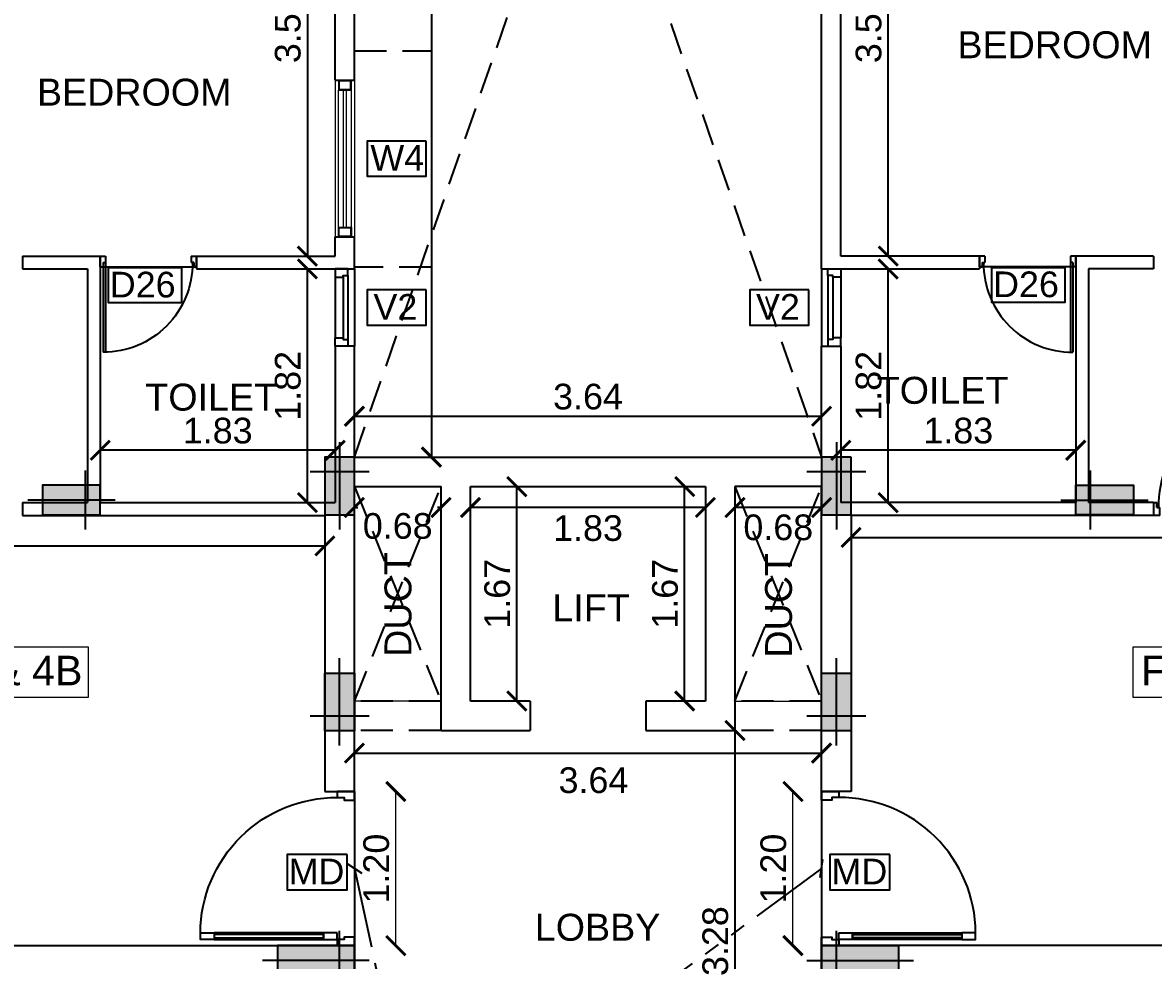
# Model space of a CAD drawing. Header units: metres. Extents: x 2130 to 3135, y 5414 to 5819.
# Drawn here: x 2844.2 to 2853.01, y 5622.13 to 5629.43 of the extents above; entities that cross this region are included whole.
import ezdxf
from ezdxf.enums import TextEntityAlignment as Align

# ---------------------------------------------------------------- set-up
doc = ezdxf.new("R2010")
doc.units = ezdxf.units.M
doc.header["$MEASUREMENT"] = 0
doc.header["$PDMODE"] = 34
doc.linetypes.add('HIDDEN', pattern=[0.375, 0.25, -0.125])
doc.linetypes.add('PHANTOM2', pattern=[1.25, 0.625, -0.125, 0.125, -0.125, 0.125, -0.125])
doc.layers.get('0').update_dxf_attribs({"lineweight": 18})
doc.layers.get('Defpoints').update_dxf_attribs({"lineweight": 18})
for name, color, linetype in [('col', 1, 'Continuous'), ('DIM', 8, 'Continuous'), ('JD', 3, 'Continuous'), ('WALL', 2, 'Continuous'), ('WIN', 5, 'Continuous')]:
    doc.layers.add(name, color=color, linetype=linetype)
for name, color, linetype, lineweight in [('DIST_EXIT', 7, 'Continuous', 0), ('flat name', 6, 'Continuous', 18), ('text', 7, 'Continuous', 25)]:
    doc.layers.add(name, color=color, linetype=linetype, lineweight=lineweight)
doc.styles.add('A1', font='arial.ttf')
doc.styles.add('R1', font='arial.ttf')
doc.styles.get("Standard").update_dxf_attribs({"font": 'arial.ttf'})
doc.dimstyles.new('app', dxfattribs={"dimtxt": 0.2, "dimasz": 0.1, "dimexe": 0.18, "dimexo": 0.0625, "dimgap": 0.09, "dimtad": 0, "dimzin": 0, "dimdsep": 46, "dimtxsty": 'Standard', "dimblk": 'OBLIQUE', "dimcen": 0.09, "dimse1": 1, "dimse2": 1, "dimclre": 8, "dimadec": 0, "dimazin": 0, "dimtfac": 1, "dimtofl": 0, "dimtmove": 0, "dimatfit": 3, "dimfxl": 0, "dimtolj": 1, "dimtzin": 0, "dimarcsym": 0})
doc.dimstyles.new('DIM-CMDA', dxfattribs={"dimtxt": 0.2, "dimasz": 0.15, "dimexe": 0.05, "dimexo": 0.0625, "dimgap": 0.05, "dimtad": 1, "dimzin": 1, "dimdsep": 46, "dimtxsty": 'R1', "dimblk": 'ARCHTICK', "dimcen": 0.09, "dimse1": 1, "dimse2": 1, "dimclrd": 8, "dimclre": 8, "dimadec": 0, "dimazin": 0, "dimtm": 1e-09, "dimtfac": 1, "dimtofl": 0, "dimtmove": 2, "dimatfit": 3, "dimfxl": 0, "dimtolj": 1, "dimtzin": 0, "dimlwd": -1, "dimlwe": -1, "dimarcsym": 0})

# ---------------------------------------------------------------- blocks, each defined once
blk = doc.blocks.new('A$C184E58E8')
for points in [[(825, 900), (825, 820), (865, 820), (865, 900)], [(825, 180), (825, 820), (865, 820), (865, 180)], [(835, 180), (835, 820), (855, 820), (855, 180)], [(825, 100), (825, 180), (865, 180), (865, 100)], [(35, 100), (35, 60), (50, 60), (50, 50), (50, 0), (0, 0), (0, 100)], [(865, 100), (900, 100), (900, 0), (850, 0), (850, 50), (850, 60), (865, 60)]]:
    blk.add_lwpolyline(points, close=True)
blk.add_arc((830, 105), 795, 90.36035, 180.36035)
blk = doc.blocks.new('MD')
at = {"layer": 'WIN'}
blk.add_line((-132.8668, 1580.5607), (-133.9268, 1580.5607), dxfattribs=at)
at = {"layer": 'WIN', "xscale": -0.0011777777776842, "yscale": 0.0011777777776842, "zscale": 0.0011777777776842}
blk.add_blockref('A$C184E58E8', (-132.8668, 1580.5607), dxfattribs=at)
blk = doc.blocks.new('A$C43150011')
at = {"layer": 'WIN'}
for p, q in [((0.6667, 0.75), (0.7486, 0.75)), ((0.6667, 0.75), (0.6667, 0.7279)), ((0.6979, 0.7279), (0.6667, 0.7279)), ((0.6979, 0.7279), (0.6979, 0.7083)), ((0.7486, 0.7083), (0.6979, 0.7083)), ((0.7486, 0.7083), (0.7486, 0.75)), ((0.6979, 0.0227), (0, 0.0227)), ((0.6979, 0.0401), (0.0011, 0.0401)), ((0.6667, 0), (0.6667, 0.0221)), ((0.6979, 0.0221), (0.6667, 0.0221)), ((0.6667, 0), (0.7486, 0)), ((0.7486, 0.0417), (0.6979, 0.0417)), ((0.6979, 0.0221), (0.6979, 0.0417)), ((0.7486, 0), (0.7486, 0.0417))]:
    blk.add_line(p, q, dxfattribs=at)
blk.add_lwpolyline([(0.6667, 0), (0.6667, 0.75)], dxfattribs=at)
blk.add_arc((0.6936, 0.0249), 0.6933, 89.64553, 180.17925, dxfattribs=at)
blk = doc.blocks.new('A$C5D530010')
at = {"layer": 'WIN', "lineweight": 9}
blk.add_lwpolyline([(0.0635, 0.0766), (0.0635, 1.1434), (0.0889, 1.1434), (0.0889, 0.0766)], close=True, dxfattribs=at)
at = {"color": 7, "lineweight": 9}
for points in [[(0.0254, 1.22), (0.127, 1.22), (0.127, 1.1434), (0.0254, 1.1434)], [(0.0254, 0), (0.0254, 0.0766), (0.127, 0.0766), (0.127, 0)]]:
    blk.add_wipeout(points, dxfattribs=at).dxf.layer = 'WIN'
at = {"layer": 'WIN', "lineweight": 9}
for p, q in [((0, 0), (0, 1.22)), ((0.15, 0), (0.15, 1.22)), ((0.0254, 1.1434), (0.0254, 0.0766)), ((0.127, 1.1434), (0.127, 0.0766))]:
    blk.add_line(p, q, dxfattribs=at)
at = {"layer": 'WIN', "color": 7, "lineweight": 9}
for points in [[(0.0254, 1.22), (0.0254, 1.1434), (0.127, 1.1434), (0.127, 1.22), (0.0254, 1.22)], [(0.127, 0), (0.0254, 0), (0.0254, 0.0766), (0.127, 0.0766), (0.127, 0)]]:
    blk.add_lwpolyline(points, dxfattribs=at)
for points in [[(0.0315, 1.2139), (0.0315, 1.1495), (0.1209, 1.1495), (0.1209, 1.2139)], [(0.1209, 0.0061), (0.0315, 0.0061), (0.0315, 0.0705), (0.1209, 0.0705)]]:
    blk.add_lwpolyline(points, close=True, dxfattribs=at)
blk = doc.blocks.new('A$C1E3E09E3')
at = {"layer": 'WIN'}
for p, q in [((0, 0.6), (0, 0)), ((0.0499, 0.5505), (0.0499, 0.0495)), ((0.0875, 0.5375), (0.0875, 0.0625)), ((0.15, 0.5375), (0.15, 0.0625))]:
    blk.add_line(p, q, dxfattribs=at)
at = {"layer": 'WIN', "color": 9}
for points in [[(0.0499, 0.5505), (0.0499, 0.6), (0.15, 0.6), (0.15, 0.5375), (0.0875, 0.5375), (0.0875, 0.5505), (0.0499, 0.5505)], [(0.0499, 0.0495), (0.0499, 0), (0.15, 0), (0.15, 0.0625), (0.0875, 0.0625), (0.0875, 0.0495), (0.0499, 0.0495)]]:
    blk.add_lwpolyline(points, dxfattribs=at)
blk = doc.blocks.new('A$C451D3D78')
at = {"layer": 'WIN'}
for p, q in [((0.8515, 0.8873), (0, 0.8873)), ((0.8133, 0.915), (0.9133, 0.915)), ((0.8133, 0.915), (0.8133, 0.8881)), ((0.8515, 0.8881), (0.8133, 0.8881)), ((0.8515, 0.8881), (0.8515, 0.8642)), ((0.9133, 0.915), (0.9133, 0.8642)), ((0.8515, 0.8661), (0.0013, 0.8661)), ((0.9133, 0.8642), (0.8515, 0.8642)), ((0.8515, 0.0269), (0.8133, 0.0269)), ((0.8133, 0), (0.8133, 0.0269)), ((0.9133, 0.0508), (0.8515, 0.0508)), ((0.8515, 0.0269), (0.8515, 0.0508)), ((0.9133, 0.0508), (0.9133, 0)), ((0.8133, 0), (0.9133, 0))]:
    blk.add_line(p, q, dxfattribs=at)
blk.add_arc((0.8462, 0.8847), 0.8458, 179.82075, 270.35447, dxfattribs=at)
blk = doc.blocks.new('230x600')
blk.add_hatch(color=0).paths.add_polyline_path([(1593.9623, -175.0392), (1594.1923, -175.0392), (1594.1923, -175.6392), (1593.9623, -175.6392)])
at = {"color": 0}
for p, q in [((1594.0773, -174.9242), (1594.0773, -175.7542)), ((1593.8473, -175.1542), (1594.3073, -175.1542))]:
    blk.add_line(p, q, dxfattribs=at)
blk.add_lwpolyline([(1593.9623, -175.0392), (1594.1923, -175.0392), (1594.1923, -175.6392), (1593.9623, -175.6392)], close=True, dxfattribs=at)
blk = doc.blocks.new('230x450')
blk.add_hatch(color=0).paths.add_polyline_path([(1594.8731, -175.0392), (1595.1031, -175.0392), (1595.1031, -175.4892), (1594.8731, -175.4892)])
at = {"color": 0}
for p, q in [((1594.9881, -174.9242), (1594.9881, -175.6042)), ((1594.7581, -175.1542), (1595.2181, -175.1542))]:
    blk.add_line(p, q, dxfattribs=at)
blk.add_lwpolyline([(1594.8731, -175.0392), (1595.1031, -175.0392), (1595.1031, -175.4892), (1594.8731, -175.4892)], close=True, dxfattribs=at)
blk = doc.blocks.new('_ArchTick')
at = {"color": 0, "linetype": 'ByBlock', "const_width": 0.15}
blk.add_lwpolyline([(-0.5, -0.5), (0.5, 0.5)], dxfattribs=at)
blk = doc.blocks.new('*D696')
at = {"layer": 'Defpoints', "color": 0}
for p in [(2849.2358, 5636.5075), (2847.3845, 5626.0475), (2849.2358, 5626.0475)]:
    blk.add_point(p, dxfattribs=at)
at = {"layer": 'DIM', "color": 8}
blk.add_line((2847.3845, 5636.5075), (2847.3845, 5626.0475), dxfattribs=at)
at = {"layer": 'DIM', "color": 8, "xscale": 0.15, "yscale": 0.15, "zscale": 0.15}
for p, rotation in [((2847.3845, 5636.5075), 90), ((2847.3845, 5626.0475), 270)]:
    blk.add_blockref('_ArchTick', p, dxfattribs=dict(at, rotation=rotation))
at = {"layer": 'DIM', "color": 0, "insert": (2847.2324, 5631.2775), "char_height": 0.2, "attachment_point": 5, "rotation": 90, "style": 'R1'}
blk.add_mtext('\\A1;10.46', dxfattribs=at)
blk = doc.blocks.new('*D239')
at = {"layer": 'Defpoints', "color": 0}
for p in [(2857.9245, 5625.4214), (2850.6545, 5623.6922), (2857.9245, 5622.9096)]:
    blk.add_point(p, dxfattribs=at)
at = {"layer": 'DIM', "color": 8}
blk.add_line((2850.6545, 5625.4214), (2857.9245, 5625.4214), dxfattribs=at)
at = {"layer": 'DIM', "color": 8, "xscale": 0.15, "yscale": 0.15, "zscale": 0.15, "rotation": 180}
blk.add_blockref('_ArchTick', (2850.6545, 5625.4214), dxfattribs=at)
at = {"layer": 'DIM', "color": 8, "xscale": 0.15, "yscale": 0.15, "zscale": 0.15}
blk.add_blockref('_ArchTick', (2857.9245, 5625.4214), dxfattribs=at)
at = {"layer": 'DIM', "color": 0, "insert": (2854.2895, 5625.2076), "char_height": 0.2, "attachment_point": 5, "style": 'R1'}
blk.add_mtext('\\A1;7.27', dxfattribs=at)
blk = doc.blocks.new('*D243')
at = {"layer": 'Defpoints', "color": 0}
for p in [(2847.6895, 5625.8175), (2849.5195, 5625.8175), (2847.6895, 5625.6549)]:
    blk.add_point(p, dxfattribs=at)
at = {"layer": 'DIM', "color": 8}
blk.add_line((2849.5195, 5625.6549), (2847.6895, 5625.6549), dxfattribs=at)
at = {"layer": 'DIM', "color": 8, "xscale": 0.15, "yscale": 0.15, "zscale": 0.15, "rotation": 180}
blk.add_blockref('_ArchTick', (2847.6895, 5625.6549), dxfattribs=at)
at = {"layer": 'DIM', "color": 8, "xscale": 0.15, "yscale": 0.15, "zscale": 0.15}
blk.add_blockref('_ArchTick', (2849.5195, 5625.6549), dxfattribs=at)
at = {"layer": 'DIM', "color": 0, "insert": (2848.6045, 5625.4932), "char_height": 0.2, "attachment_point": 5, "style": 'R1'}
blk.add_mtext('\\A1;1.83', dxfattribs=at)
blk = doc.blocks.new('*D244')
at = {"layer": 'Defpoints', "color": 0}
for p in [(2849.3576, 5625.8175), (2849.5195, 5625.8175), (2849.5195, 5624.1475)]:
    blk.add_point(p, dxfattribs=at)
at = {"layer": 'DIM', "color": 8}
blk.add_line((2849.3576, 5624.1475), (2849.3576, 5625.8175), dxfattribs=at)
at = {"layer": 'DIM', "color": 8, "xscale": 0.15, "yscale": 0.15, "zscale": 0.15}
for p, rotation in [((2849.3576, 5625.8175), 90), ((2849.3576, 5624.1475), 270)]:
    blk.add_blockref('_ArchTick', p, dxfattribs=dict(at, rotation=rotation))
at = {"layer": 'DIM', "color": 0, "insert": (2849.2055, 5624.9825), "char_height": 0.2, "attachment_point": 5, "rotation": 90, "style": 'R1'}
blk.add_mtext('\\A1;1.67', dxfattribs=at)
blk = doc.blocks.new('*D245')
at = {"layer": 'Defpoints', "color": 0}
for p in [(2846.7845, 5625.8175), (2847.4595, 5625.8175), (2846.7845, 5625.6549)]:
    blk.add_point(p, dxfattribs=at)
at = {"layer": 'DIM', "color": 8}
for p, q in [((2846.7845, 5625.6549), (2846.8121, 5625.6549)), ((2847.4595, 5625.6549), (2847.432, 5625.6549))]:
    blk.add_line(p, q, dxfattribs=at)
at = {"layer": 'DIM', "color": 8, "xscale": 0.15, "yscale": 0.15, "zscale": 0.15, "rotation": 180}
blk.add_blockref('_ArchTick', (2846.7845, 5625.6549), dxfattribs=at)
at = {"layer": 'DIM', "color": 8, "xscale": 0.15, "yscale": 0.15, "zscale": 0.15}
blk.add_blockref('_ArchTick', (2847.4595, 5625.6549), dxfattribs=at)
at = {"layer": 'DIM', "color": 0, "insert": (2847.122, 5625.5098), "char_height": 0.2, "attachment_point": 5, "style": 'R1'}
blk.add_mtext('\\A1;0.68', dxfattribs=at)
blk = doc.blocks.new('*D246')
at = {"layer": 'Defpoints', "color": 0}
for p in [(2847.6895, 5625.8175), (2848.0504, 5625.8175), (2847.6895, 5624.1475)]:
    blk.add_point(p, dxfattribs=at)
at = {"layer": 'DIM', "color": 8}
blk.add_line((2848.0504, 5624.1475), (2848.0504, 5625.8175), dxfattribs=at)
at = {"layer": 'DIM', "color": 8, "xscale": 0.15, "yscale": 0.15, "zscale": 0.15}
for p, rotation in [((2848.0504, 5625.8175), 90), ((2848.0504, 5624.1475), 270)]:
    blk.add_blockref('_ArchTick', p, dxfattribs=dict(at, rotation=rotation))
at = {"layer": 'DIM', "color": 0, "insert": (2847.8982, 5624.9825), "char_height": 0.2, "attachment_point": 5, "rotation": 90, "style": 'R1'}
blk.add_mtext('\\A1;1.67', dxfattribs=at)
blk = doc.blocks.new('*D247')
at = {"layer": 'Defpoints', "color": 0}
for p in [(2849.7495, 5625.8175), (2850.4245, 5625.8175), (2849.7495, 5625.6549)]:
    blk.add_point(p, dxfattribs=at)
at = {"layer": 'DIM', "color": 8}
blk.add_line((2850.4245, 5625.6549), (2849.7495, 5625.6549), dxfattribs=at)
at = {"layer": 'DIM', "color": 8, "xscale": 0.15, "yscale": 0.15, "zscale": 0.15, "rotation": 180}
blk.add_blockref('_ArchTick', (2849.7495, 5625.6549), dxfattribs=at)
at = {"layer": 'DIM', "color": 8, "xscale": 0.15, "yscale": 0.15, "zscale": 0.15}
blk.add_blockref('_ArchTick', (2850.4245, 5625.6549), dxfattribs=at)
at = {"layer": 'DIM', "color": 0, "insert": (2850.087, 5625.499), "char_height": 0.2, "attachment_point": 5, "style": 'R1'}
blk.add_mtext('\\A1;0.68', dxfattribs=at)
blk = doc.blocks.new('*D248')
at = {"layer": 'Defpoints', "color": 0}
for p in [(2850.4245, 5623.7423), (2846.7845, 5623.6135), (2850.4245, 5623.5734)]:
    blk.add_point(p, dxfattribs=at)
at = {"layer": 'DIM', "color": 8}
blk.add_line((2846.7845, 5623.7423), (2850.4245, 5623.7423), dxfattribs=at)
at = {"layer": 'DIM', "color": 8, "xscale": 0.15, "yscale": 0.15, "zscale": 0.15, "rotation": 180}
blk.add_blockref('_ArchTick', (2846.7845, 5623.7423), dxfattribs=at)
at = {"layer": 'DIM', "color": 8, "xscale": 0.15, "yscale": 0.15, "zscale": 0.15}
blk.add_blockref('_ArchTick', (2850.4245, 5623.7423), dxfattribs=at)
at = {"layer": 'DIM', "color": 0, "insert": (2848.6471, 5623.5294), "char_height": 0.2, "attachment_point": 5, "style": 'R1'}
blk.add_mtext('\\A1;3.64', dxfattribs=at)
blk = doc.blocks.new('*D249')
at = {"layer": 'Defpoints', "color": 0}
for p in [(2849.402, 5623.9175), (2849.402, 5620.6375), (2849.7495, 5620.6375)]:
    blk.add_point(p, dxfattribs=at)
at = {"layer": 'DIM', "color": 8}
blk.add_line((2849.7495, 5623.9175), (2849.7495, 5620.6375), dxfattribs=at)
at = {"layer": 'DIM', "color": 8, "xscale": 0.15, "yscale": 0.15, "zscale": 0.15}
for p, rotation in [((2849.7495, 5623.9175), 90), ((2849.7495, 5620.6375), 270)]:
    blk.add_blockref('_ArchTick', p, dxfattribs=dict(at, rotation=rotation))
at = {"layer": 'DIM', "color": 0, "insert": (2849.5973, 5622.2775), "char_height": 0.2, "attachment_point": 5, "rotation": 90, "style": 'R1'}
blk.add_mtext('\\A1;3.28', dxfattribs=at)
blk = doc.blocks.new('*D254')
at = {"layer": 'Defpoints', "color": 0}
for p in [(2839.2845, 5625.5191), (2846.5545, 5625.5191), (2846.5545, 5625.3553)]:
    blk.add_point(p, dxfattribs=at)
at = {"layer": 'DIM', "color": 8}
blk.add_line((2839.2845, 5625.3553), (2846.5545, 5625.3553), dxfattribs=at)
at = {"layer": 'DIM', "color": 8, "xscale": 0.15, "yscale": 0.15, "zscale": 0.15, "rotation": 180}
blk.add_blockref('_ArchTick', (2839.2845, 5625.3553), dxfattribs=at)
at = {"layer": 'DIM', "color": 8, "xscale": 0.15, "yscale": 0.15, "zscale": 0.15}
blk.add_blockref('_ArchTick', (2846.5545, 5625.3553), dxfattribs=at)
at = {"layer": 'DIM', "color": 0, "insert": (2842.9195, 5625.1715), "char_height": 0.2, "attachment_point": 5, "style": 'R1'}
blk.add_mtext('\\A1;7.27', dxfattribs=at)
blk = doc.blocks.new('*D261')
at = {"layer": 'Defpoints', "color": 0}
for p in [(2844.8045, 5626.1002), (2844.8045, 5625.6925), (2846.6345, 5625.6925)]:
    blk.add_point(p, dxfattribs=at)
at = {"layer": 'DIM', "color": 8}
blk.add_line((2846.6345, 5626.1002), (2844.8045, 5626.1002), dxfattribs=at)
at = {"layer": 'DIM', "color": 8, "xscale": 0.15, "yscale": 0.15, "zscale": 0.15, "rotation": 180}
blk.add_blockref('_ArchTick', (2844.8045, 5626.1002), dxfattribs=at)
at = {"layer": 'DIM', "color": 8, "xscale": 0.15, "yscale": 0.15, "zscale": 0.15}
blk.add_blockref('_ArchTick', (2846.6345, 5626.1002), dxfattribs=at)
at = {"layer": 'DIM', "color": 0, "insert": (2845.7195, 5626.2524), "char_height": 0.2, "attachment_point": 5, "style": 'R1'}
blk.add_mtext('\\A1;1.83', dxfattribs=at)
blk = doc.blocks.new('*D262')
at = {"layer": 'Defpoints', "color": 0}
for p in [(2846.1815, 5627.5125), (2846.4184, 5627.5125), (2846.1815, 5625.6925)]:
    blk.add_point(p, dxfattribs=at)
at = {"layer": 'DIM', "color": 8}
blk.add_line((2846.4184, 5625.6925), (2846.4184, 5627.5125), dxfattribs=at)
at = {"layer": 'DIM', "color": 8, "xscale": 0.15, "yscale": 0.15, "zscale": 0.15}
for p, rotation in [((2846.4184, 5627.5125), 90), ((2846.4184, 5625.6925), 270)]:
    blk.add_blockref('_ArchTick', p, dxfattribs=dict(at, rotation=rotation))
at = {"layer": 'DIM', "color": 0, "insert": (2846.2663, 5626.6025), "char_height": 0.2, "attachment_point": 5, "rotation": 90, "style": 'R1'}
blk.add_mtext('\\A1;1.82', dxfattribs=at)
blk = doc.blocks.new('*D263')
at = {"layer": 'Defpoints', "color": 0}
for p in [(2850.5745, 5626.1002), (2850.5745, 5625.6925), (2852.4045, 5625.6925)]:
    blk.add_point(p, dxfattribs=at)
at = {"layer": 'DIM', "color": 8}
blk.add_line((2852.4045, 5626.1002), (2850.5745, 5626.1002), dxfattribs=at)
at = {"layer": 'DIM', "color": 8, "xscale": 0.15, "yscale": 0.15, "zscale": 0.15, "rotation": 180}
blk.add_blockref('_ArchTick', (2850.5745, 5626.1002), dxfattribs=at)
at = {"layer": 'DIM', "color": 8, "xscale": 0.15, "yscale": 0.15, "zscale": 0.15}
blk.add_blockref('_ArchTick', (2852.4045, 5626.1002), dxfattribs=at)
at = {"layer": 'DIM', "color": 0, "insert": (2851.4895, 5626.2524), "char_height": 0.2, "attachment_point": 5, "style": 'R1'}
blk.add_mtext('\\A1;1.83', dxfattribs=at)
blk = doc.blocks.new('*D265')
at = {"layer": 'Defpoints', "color": 0}
for p in [(2845.7359, 5631.1625), (2845.7359, 5627.6125), (2846.4184, 5627.6125)]:
    blk.add_point(p, dxfattribs=at)
at = {"layer": 'DIM', "color": 8}
blk.add_line((2846.4184, 5631.1625), (2846.4184, 5627.6125), dxfattribs=at)
at = {"layer": 'DIM', "color": 8, "xscale": 0.15, "yscale": 0.15, "zscale": 0.15}
for p, rotation in [((2846.4184, 5631.1625), 90), ((2846.4184, 5627.6125), 270)]:
    blk.add_blockref('_ArchTick', p, dxfattribs=dict(at, rotation=rotation))
at = {"layer": 'DIM', "color": 0, "insert": (2846.2662, 5629.3875), "char_height": 0.2, "attachment_point": 5, "rotation": 90, "style": 'R1'}
blk.add_mtext('\\A1;3.55', dxfattribs=at)
blk = doc.blocks.new('*D266')
at = {"layer": 'Defpoints', "color": 0}
for p in [(2850.92, 5627.5125), (2850.9436, 5627.5125), (2850.92, 5625.6925)]:
    blk.add_point(p, dxfattribs=at)
at = {"layer": 'DIM', "color": 8}
blk.add_line((2850.9436, 5625.6925), (2850.9436, 5627.5125), dxfattribs=at)
at = {"layer": 'DIM', "color": 8, "xscale": 0.15, "yscale": 0.15, "zscale": 0.15}
for p, rotation in [((2850.9436, 5627.5125), 90), ((2850.9436, 5625.6925), 270)]:
    blk.add_blockref('_ArchTick', p, dxfattribs=dict(at, rotation=rotation))
at = {"layer": 'DIM', "color": 0, "insert": (2850.7915, 5626.6025), "char_height": 0.2, "attachment_point": 5, "rotation": 90, "style": 'R1'}
blk.add_mtext('\\A1;1.82', dxfattribs=at)
blk = doc.blocks.new('*D267')
at = {"layer": 'Defpoints', "color": 0}
for p in [(2850.9436, 5631.1625), (2851.356, 5631.1625), (2851.356, 5627.6125)]:
    blk.add_point(p, dxfattribs=at)
at = {"layer": 'DIM', "color": 8}
blk.add_line((2850.9436, 5627.6125), (2850.9436, 5631.1625), dxfattribs=at)
at = {"layer": 'DIM', "color": 8, "xscale": 0.15, "yscale": 0.15, "zscale": 0.15}
for p, rotation in [((2850.9436, 5631.1625), 90), ((2850.9436, 5627.6125), 270)]:
    blk.add_blockref('_ArchTick', p, dxfattribs=dict(at, rotation=rotation))
at = {"layer": 'DIM', "color": 0, "insert": (2850.7914, 5629.3875), "char_height": 0.2, "attachment_point": 5, "rotation": 90, "style": 'R1'}
blk.add_mtext('\\A1;3.55', dxfattribs=at)
blk = doc.blocks.new('*D273')
at = {"layer": 'Defpoints', "color": 0}
for p in [(2846.7845, 5626.5741), (2850.4245, 5626.5741), (2850.4245, 5626.3651)]:
    blk.add_point(p, dxfattribs=at)
at = {"layer": 'DIM', "color": 8}
blk.add_line((2846.7845, 5626.3651), (2850.4245, 5626.3651), dxfattribs=at)
at = {"layer": 'DIM', "color": 8, "xscale": 0.15, "yscale": 0.15, "zscale": 0.15, "rotation": 180}
blk.add_blockref('_ArchTick', (2846.7845, 5626.3651), dxfattribs=at)
at = {"layer": 'DIM', "color": 8, "xscale": 0.15, "yscale": 0.15, "zscale": 0.15}
blk.add_blockref('_ArchTick', (2850.4245, 5626.3651), dxfattribs=at)
at = {"layer": 'DIM', "color": 0, "insert": (2848.6045, 5626.5172), "char_height": 0.2, "attachment_point": 5, "style": 'R1'}
blk.add_mtext('\\A1;3.64', dxfattribs=at)
blk = doc.blocks.new('*D903')
at = {"color": 8}
blk.add_line((2847.1075, 5622.2425), (2847.1075, 5623.4425), dxfattribs=at)
at = {"layer": 'Defpoints', "color": 0}
for p in [(2846.7845, 5623.4425), (2847.1075, 5623.4425), (2846.7845, 5622.2425)]:
    blk.add_point(p, dxfattribs=at)
at = {"color": 8, "xscale": 0.15, "yscale": 0.15, "zscale": 0.15}
for p, rotation in [((2847.1075, 5623.4425), 90), ((2847.1075, 5622.2425), 270)]:
    blk.add_blockref('_ArchTick', p, dxfattribs=dict(at, rotation=rotation))
at = {"color": 0, "insert": (2846.9554, 5622.8425), "char_height": 0.2, "attachment_point": 5, "rotation": 90, "style": 'R1'}
blk.add_mtext('\\A1;1.20', dxfattribs=at)
blk = doc.blocks.new('*D904')
at = {"color": 8}
blk.add_line((2850.2012, 5622.2425), (2850.2012, 5623.4425), dxfattribs=at)
at = {"layer": 'Defpoints', "color": 0}
for p in [(2850.2012, 5623.4425), (2850.4245, 5623.4425), (2850.4245, 5622.2425)]:
    blk.add_point(p, dxfattribs=at)
at = {"color": 8, "xscale": 0.15, "yscale": 0.15, "zscale": 0.15}
for p, rotation in [((2850.2012, 5623.4425), 90), ((2850.2012, 5622.2425), 270)]:
    blk.add_blockref('_ArchTick', p, dxfattribs=dict(at, rotation=rotation))
at = {"color": 0, "insert": (2850.0491, 5622.8425), "char_height": 0.2, "attachment_point": 5, "rotation": 90, "style": 'R1'}
blk.add_mtext('\\A1;1.20', dxfattribs=at)
blk = doc.blocks.new('_Oblique')
at = {"color": 0, "linetype": 'ByBlock', "lineweight": -2}
blk.add_line((-0.5, -0.5), (0.5, 0.5), dxfattribs=at)
blk = doc.blocks.new('*D926')
at = {"layer": 'Defpoints', "color": 0}
for p in [(2850.4245, 5622.8425), (2850.4245, 5622.8425), (2847.2845, 5620.5375)]:
    blk.add_point(p, dxfattribs=at)
at = {"layer": 'DIST_EXIT', "color": 0, "linetype": 'PHANTOM2', "lineweight": -2}
for p, q in [((2850.4245, 5622.8425), (2849.1361, 5621.8967)), ((2847.2845, 5620.5375), (2848.5729, 5621.4832))]:
    blk.add_line(p, q, dxfattribs=at)
at = {"layer": 'DIST_EXIT', "color": 0, "lineweight": -2, "xscale": 0.1, "yscale": 0.1, "zscale": 0.1}
for p, rotation in [((2850.4245, 5622.8425), 36.28151494542214), ((2847.2845, 5620.5375), 216.2815149454222)]:
    blk.add_blockref('_Oblique', p, dxfattribs=dict(at, rotation=rotation))
at = {"layer": 'DIST_EXIT', "color": 0, "insert": (2848.8545, 5621.69), "char_height": 0.2, "attachment_point": 5, "rotation": 36.28151}
blk.add_mtext('\\A1;3.90', dxfattribs=at)
blk = doc.blocks.new('*D928')
at = {"layer": 'Defpoints', "color": 0}
for p in [(2846.7845, 5622.8425), (2847.2845, 5620.5375), (2847.2845, 5620.5375)]:
    blk.add_point(p, dxfattribs=at)
at = {"layer": 'DIST_EXIT', "color": 0, "linetype": 'PHANTOM2', "lineweight": -2}
for p, q in [((2846.7845, 5622.8425), (2846.96, 5622.0334)), ((2847.2845, 5620.5375), (2847.109, 5621.3466))]:
    blk.add_line(p, q, dxfattribs=at)
at = {"layer": 'DIST_EXIT', "color": 0, "lineweight": -2, "xscale": 0.1, "yscale": 0.1, "zscale": 0.1}
for p, rotation in [((2846.7845, 5622.8425), 102.2389717941003), ((2847.2845, 5620.5375), 282.2389717941003)]:
    blk.add_blockref('_Oblique', p, dxfattribs=dict(at, rotation=rotation))
at = {"layer": 'DIST_EXIT', "color": 0, "insert": (2847.0345, 5621.69), "char_height": 0.2, "attachment_point": 5, "rotation": 282.23897}
blk.add_mtext('\\A1;2.36', dxfattribs=at)

msp = doc.modelspace()

# ---------------------------------------------------------------- linework, layer by layer
at = {"color": 3}
for points in [[(2846.7839, 5625.8175), (2847.4595, 5625.8175), (2847.4595, 5624.1475), (2846.7839, 5624.1475)], [(2849.7495, 5624.1475), (2850.4245, 5624.1475), (2850.4245, 5625.8175), (2849.7495, 5625.8175)]]:
    msp.add_lwpolyline(points, close=True, dxfattribs=at)
at = {"layer": 'flat name', "color": 5}
for points in [[(2841.1742, 5624.57), (2844.709, 5624.57), (2844.709, 5624.1741), (2841.1742, 5624.1741)], [(2852.8526, 5624.57), (2856.3873, 5624.57), (2856.3873, 5624.1741), (2852.8526, 5624.1741)]]:
    msp.add_lwpolyline(points, close=True, dxfattribs=at)
at = {"layer": 'JD', "color": 8}
for points in [[(2847.344, 5628.5092), (2846.8845, 5628.5092), (2846.8845, 5628.2358), (2847.344, 5628.2358)], [(2844.8694, 5627.5229), (2845.4383, 5627.5229), (2845.4383, 5627.2495), (2844.8694, 5627.2495)], [(2851.7513, 5627.5251), (2852.3203, 5627.5251), (2852.3203, 5627.2517), (2851.7513, 5627.2517)], [(2847.344, 5627.3492), (2846.8845, 5627.3492), (2846.8845, 5627.0758), (2847.344, 5627.0758)], [(2850.3245, 5627.3492), (2849.8651, 5627.3492), (2849.8651, 5627.0758), (2850.3245, 5627.0758)], [(2846.7272, 5622.9516), (2846.2598, 5622.9516), (2846.2598, 5622.6782), (2846.7272, 5622.6782)], [(2850.9573, 5622.9516), (2850.4899, 5622.9516), (2850.4899, 5622.6782), (2850.9573, 5622.6782)]]:
    msp.add_lwpolyline(points, close=True, dxfattribs=at)
at = {"layer": 'WALL', "color": 2}
for p, q in [((2846.7845, 5628.9825), (2846.7845, 5633.6298)), ((2846.6345, 5628.9825), (2846.6345, 5631.1625)), ((2850.4245, 5627.5125), (2850.4245, 5629.7306)), ((2850.5745, 5627.6125), (2850.5745, 5629.7306)), ((2846.6345, 5627.6125), (2846.6345, 5627.7625)), ((2846.7845, 5627.5125), (2846.7845, 5627.7625)), ((2844.1995, 5627.6125), (2844.1995, 5627.5125)), ((2844.8045, 5627.6125), (2844.8045, 5625.6925)), ((2845.5545, 5627.6125), (2845.5545, 5627.5125)), ((2851.6545, 5627.6125), (2851.6545, 5627.5125)), ((2852.4045, 5627.6125), (2852.4045, 5625.6925)), ((2853.0095, 5627.6125), (2853.0095, 5627.5125)), ((2844.7045, 5627.5125), (2844.7045, 5625.6925)), ((2852.5045, 5627.5125), (2852.5045, 5625.6925)), ((2846.6345, 5626.9125), (2846.6345, 5625.6925)), ((2846.7845, 5626.0475), (2846.7845, 5626.9125)), ((2850.4245, 5626.0475), (2850.4245, 5626.9125)), ((2850.5745, 5626.9125), (2850.5745, 5625.6925)), ((2844.1995, 5625.6925), (2844.1995, 5625.5925)), ((2853.0095, 5625.6925), (2853.0095, 5625.5925)), ((2846.5545, 5625.5925), (2846.5545, 5623.4425)), ((2850.6545, 5625.5925), (2850.6545, 5623.4425))]:
    msp.add_line(p, q, dxfattribs=at)
at = {"layer": 'WALL', "linetype": 'Continuous'}
msp.add_line((2846.6345, 5627.7625), (2846.7845, 5627.7625), dxfattribs=at)
at = {"layer": 'WALL'}
for p, q in [((2844.1995, 5627.6125), (2844.8045, 5627.6125)), ((2845.5545, 5627.6125), (2846.6345, 5627.6125)), ((2851.6545, 5627.6125), (2850.5745, 5627.6125)), ((2853.0095, 5627.6125), (2852.4045, 5627.6125)), ((2844.1995, 5627.5125), (2844.7045, 5627.5125)), ((2845.5545, 5627.5125), (2846.7845, 5627.5125)), ((2850.4245, 5627.5125), (2851.6545, 5627.5125)), ((2853.0095, 5627.5125), (2852.5045, 5627.5125)), ((2846.7845, 5626.9125), (2846.6345, 5626.9125)), ((2850.4245, 5626.9125), (2850.5745, 5626.9125)), ((2846.7845, 5626.0475), (2850.4245, 5626.0475)), ((2846.7845, 5625.8175), (2847.4595, 5625.8175)), ((2847.4595, 5623.9175), (2847.4595, 5625.8175)), ((2847.6895, 5625.8175), (2849.5195, 5625.8175)), ((2847.6895, 5624.1475), (2847.6895, 5625.8175)), ((2849.5195, 5625.8175), (2849.5195, 5624.1475)), ((2844.1995, 5625.6925), (2844.7045, 5625.6925)), ((2844.8045, 5625.6925), (2846.6345, 5625.6925)), ((2852.4045, 5625.6925), (2850.5745, 5625.6925)), ((2853.0095, 5625.6925), (2852.5045, 5625.6925)), ((2844.1995, 5625.5925), (2846.5545, 5625.5925)), ((2853.0095, 5625.5925), (2850.6545, 5625.5925)), ((2849.5195, 5624.1475), (2849.0545, 5624.1475)), ((2846.5545, 5623.4425), (2846.7845, 5623.4425)), ((2850.6545, 5623.4425), (2850.4245, 5623.4425)), ((2839.2845, 5622.2425), (2846.7845, 5622.2425)), ((2857.9245, 5622.2425), (2850.4245, 5622.2425))]:
    msp.add_line(p, q, dxfattribs=at)
at = {"layer": 'WALL', "color": 8, "linetype": 'HIDDEN'}
for points in [[(2846.7845, 5636.5075), (2850.4245, 5626.0475)], [(2846.7845, 5626.0475), (2850.4245, 5636.5075)], [(2846.7845, 5624.1475), (2847.4595, 5625.8175)], [(2846.7845, 5625.8175), (2847.4595, 5624.1475)], [(2849.7495, 5624.1475), (2850.4245, 5625.8175)], [(2849.7495, 5625.8175), (2850.4245, 5624.1475)], [(2847.4595, 5624.1475), (2846.7845, 5624.1475)], [(2850.4245, 5624.1475), (2849.7495, 5624.1475)], [(2847.4595, 5623.9175), (2846.7845, 5623.9175)], [(2850.4245, 5623.9175), (2849.7495, 5623.9175)]]:
    msp.add_lwpolyline(points, dxfattribs=at)
at = {"layer": 'WALL'}
for points in [[(2846.6345, 5628.9825), (2846.7845, 5628.9825)], [(2846.6345, 5627.7625), (2846.7845, 5627.7625)], [(2846.7845, 5623.4425), (2846.7845, 5625.8154)], [(2849.7495, 5625.8175), (2849.7495, 5623.9175)], [(2850.4245, 5623.4425), (2850.4245, 5625.8175), (2849.7495, 5625.8175)], [(2848.1545, 5624.1475), (2847.6895, 5624.1475)], [(2848.1545, 5624.1475), (2848.1545, 5623.9175)], [(2849.0545, 5624.1475), (2849.0545, 5623.9175)], [(2847.4595, 5623.9175), (2848.1545, 5623.9175)], [(2849.0545, 5623.9175), (2849.7495, 5623.9175)], [(2846.7845, 5622.2425), (2846.7845, 5622.0125)], [(2850.4245, 5622.2425), (2850.4245, 5622.0125)]]:
    msp.add_lwpolyline(points, dxfattribs=at)

# ---------------------------------------------------------------- block references
at = {"layer": 'col', "color": 3, "xscale": -1}
for p in [(4441.6576, 5801.0867), (4445.5276, 5801.0867)]:
    msp.add_blockref('230x450', p, dxfattribs=at)
at = {"layer": 'col', "color": 3, "xscale": -1, "rotation": 270}
msp.add_blockref('230x450', (3019.8437, 4030.7244), dxfattribs=at)
at = {"layer": 'col', "color": 3}
for p, rotation in [((2677.3654, 4030.7244), 90), ((4441.6576, 5448.8763), 180), ((4445.5276, 5448.8763), 180)]:
    msp.add_blockref('230x450', p, dxfattribs=dict(at, rotation=rotation))
at = {"layer": 'col', "color": 4, "xscale": -1, "rotation": 270}
msp.add_blockref('230x600', (3021.8237, 4028.0501), dxfattribs=at)
at = {"layer": 'col', "color": 4, "rotation": 90}
msp.add_blockref('230x600', (2675.3854, 4028.0501), dxfattribs=at)
at = {"layer": 'WALL', "color": 6, "linetype": 'Continuous', "yscale": 1.132075471787969}
for p, xscale, zscale, rotation in [((4636.0985, 5773.8577), 1.132075471787969, 1.132075471787969, 90), ((1061.1106, 5773.8577), -1.132075471787969, 1.132075471787945, 270)]:
    msp.add_blockref('MD', p, dxfattribs=dict(at, xscale=xscale, zscale=zscale, rotation=rotation))
at = {"layer": 'WIN', "xscale": -1, "rotation": 270}
msp.add_blockref('A$C43150011', (2844.8045, 5626.8638), dxfattribs=at)
at = {"layer": 'WIN'}
for name, p, rotation in [('A$C43150011', (2852.4045, 5626.8638), 90), ('A$C451D3D78', (2853.0095, 5626.5058), 270)]:
    msp.add_blockref(name, p, dxfattribs=dict(at, rotation=rotation))
at = {"layer": 'WIN', "xscale": -1}
msp.add_blockref('A$C1E3E09E3', (2846.7845, 5626.9125), dxfattribs=at)
at = {"layer": 'WIN'}
msp.add_blockref('A$C1E3E09E3', (2850.4245, 5626.9125), dxfattribs=at)

# ---------------------------------------------------------------- texts
at = {"layer": 'flat name', "char_height": 0.23, "width": 3.47059, "attachment_point": 1, "style": 'A1'}
for s, insert in [('{\\W0.677712; }FLAT - 1B, 2B, 3B & 4B', (2841.2127, 5624.4999)), ('{\\W0.25592; }FLAT - 1C, 2C, 3C & 4C', (2852.891, 5624.4999))]:
    msp.add_mtext(s, dxfattribs=dict(at, insert=insert))
at = {"layer": 'JD', "style": 'R1'}
for s, p in [('W4', (2846.9088, 5628.2771)), ('D26', (2844.8789, 5627.2908)), ('D26', (2851.7608, 5627.293)), ('V2', (2846.933, 5627.1171)), ('V2', (2849.9135, 5627.1171)), ('MD', (2846.2719, 5622.7196)), ('MD', (2850.502, 5622.7196))]:
    msp.add_text(s, height=0.2, dxfattribs=at).set_placement(p)
at = {"layer": 'text', "style": 'A1'}
for s, p in [('BEDROOM', (2852.2408, 5629.2589)), ('BEDROOM', (2845.0688, 5628.8897)), ('TOILET', (2845.6689, 5626.5145)), ('TOILET', (2851.3673, 5626.5674)), ('LIFT', (2848.6284, 5624.8733)), ('LOBBY', (2848.6792, 5622.3855))]:
    msp.add_text(s, height=0.21, dxfattribs=at).set_placement(p, align=Align.MIDDLE_CENTER)
for p in [(2847.1239, 5624.8987), (2850.0889, 5624.8929)]:
    msp.add_text('DUCT', height=0.21, rotation=90, dxfattribs=at).set_placement(p, align=Align.MIDDLE_CENTER)

# ---------------------------------------------------------------- dimensions: what is measured, and where the dimension line sits
for base, p1, p2, picture, middle in [((2847.1075, 5623.4425), (2846.7845, 5622.2425), (2846.7845, 5623.4425), '*D903', (2846.9554, 5622.8425)), ((2850.2012, 5623.4425), (2850.4245, 5622.2425), (2850.4245, 5623.4425), '*D904', (2850.0491, 5622.8425))]:
    dim = msp.add_linear_dim(base=base, p1=p1, p2=p2, angle=90, dimstyle='DIM-CMDA', override={"dimpost": '\\X', "dimfxl": 1.25, "dimfxlon": 1, "dimarcsym": 2})
    dim.commit()
    dim.dimension.update_dxf_attribs({"geometry": picture, "text_midpoint": middle})
at = {"layer": 'DIM', "color": 7}
for base, p1, p2, angle, picture, middle in [((2847.3845, 5626.0475), (2849.2358, 5636.5075), (2849.2358, 5626.0475), 90, '*D696', (2847.2324, 5631.2775)), ((2846.4184, 5627.6125), (2845.7359, 5631.1625), (2845.7359, 5627.6125), 270, '*D265', (2846.2662, 5629.3875)), ((2850.9436, 5631.1625), (2851.356, 5627.6125), (2851.356, 5631.1625), 270, '*D267', (2850.7914, 5629.3875)), ((2846.4184, 5627.5125), (2846.1815, 5625.6925), (2846.1815, 5627.5125), 270, '*D262', (2846.2663, 5626.6025)), ((2850.9436, 5627.5125), (2850.92, 5625.6925), (2850.92, 5627.5125), 270, '*D266', (2850.7915, 5626.6025)), ((2848.0504, 5625.8175), (2847.6895, 5624.1475), (2847.6895, 5625.8175), 270, '*D246', (2847.8982, 5624.9825)), ((2849.3576, 5625.8175), (2849.5195, 5624.1475), (2849.5195, 5625.8175), 270, '*D244', (2849.2055, 5624.9825)), ((2849.7495, 5620.6375), (2849.402, 5623.9175), (2849.402, 5620.6375), 270, '*D249', (2849.5973, 5622.2775))]:
    dim = msp.add_linear_dim(base=base, p1=p1, p2=p2, angle=angle, dimstyle='DIM-CMDA', override={"dimpost": '\\X'}, dxfattribs=at)
    dim.commit()
    dim.dimension.update_dxf_attribs({"geometry": picture, "text_midpoint": middle})
for base, p1, p2, picture, middle in [((2850.4245, 5626.3651), (2846.7845, 5626.5741), (2850.4245, 5626.5741), '*D273', (2848.6045, 5626.5172)), ((2844.8045, 5626.1002), (2846.6345, 5625.6925), (2844.8045, 5625.6925), '*D261', (2845.7195, 5626.2524)), ((2850.5745, 5626.1002), (2852.4045, 5625.6925), (2850.5745, 5625.6925), '*D263', (2851.4895, 5626.2524))]:
    dim = msp.add_linear_dim(base=base, p1=p1, p2=p2, dimstyle='DIM-CMDA', override={"dimpost": '\\X'}, dxfattribs=at)
    dim.commit()
    dim.dimension.update_dxf_attribs({"geometry": picture, "text_midpoint": middle})
for base, p1, p2, picture, middle in [((2846.7845301142, 5625.6549130409), (2847.4595301142, 5625.8174707211), (2846.7845301142, 5625.8174707211), '*D245', (2847.1220301142, 5625.5097557457)), ((2847.6895, 5625.6549), (2849.5195, 5625.8175), (2847.6895, 5625.8175), '*D243', (2848.6045, 5625.4932)), ((2849.7495301142, 5625.6549130409), (2850.4245301142, 5625.8174707211), (2849.7495301142, 5625.8174707211), '*D247', (2850.0870301142, 5625.4990235127)), ((2846.5545, 5625.3553), (2839.2845, 5625.5191), (2846.5545, 5625.5191), '*D254', (2842.9195, 5625.1715)), ((2857.9245, 5625.4214), (2850.6545, 5623.6922), (2857.9245, 5622.9096), '*D239', (2854.2895, 5625.2076)), ((2850.4245, 5623.7423), (2846.7845, 5623.6135), (2850.4245, 5623.5734), '*D248', (2848.6471, 5623.5294))]:
    dim = msp.add_linear_dim(base=base, p1=p1, p2=p2, dimstyle='DIM-CMDA', override={"dimpost": '\\X'}, dxfattribs=at)
    dim.commit()
    dim.dimension.update_dxf_attribs({"geometry": picture, "text_midpoint": middle, "dimtype": 160})
at = {"layer": 'DIST_EXIT'}
for p1, p2, picture, middle in [((2847.2845, 5620.5375), (2850.4245, 5622.8425), '*D926', (2848.8545, 5621.69)), ((2846.7845, 5622.8425), (2847.2845, 5620.5375), '*D928', (2847.0345, 5621.69))]:
    dim = msp.add_aligned_dim(p1=p1, p2=p2, distance=0, dimstyle='app', override={"dimfxl": 0, "dimfxlon": 1, "dimarcsym": 2}, dxfattribs=at)
    dim.commit()
    dim.dimension.update_dxf_attribs({"geometry": picture, "text_midpoint": middle})

# ---------------------------------------------------------------- next in the draw order: block references
at = {"layer": 'WIN', "linetype": 'Continuous', "xscale": -1, "rotation": 180}
msp.add_blockref('A$C5D530010', (2846.6345, 5628.9825), dxfattribs=at)

# ---------------------------------------------------------------- next in the draw order: linework, layer by layer
at = {"color": 3}
msp.add_lwpolyline([(2846.7845, 5626.0475), (2850.4245, 5626.0475), (2850.4245, 5636.5075), (2846.7845, 5636.5075)], close=True, dxfattribs=at)
at = {"layer": 'WIN', "linetype": 'HIDDEN'}
msp.add_lwpolyline([(2846.7845, 5629.2125), (2846.7845, 5629.2125), (2847.3845, 5629.2125), (2847.3845, 5627.5275), (2847.3845, 5627.5275), (2846.7845, 5627.5275)], dxfattribs=at)

doc.saveas('drawing.dxf')
